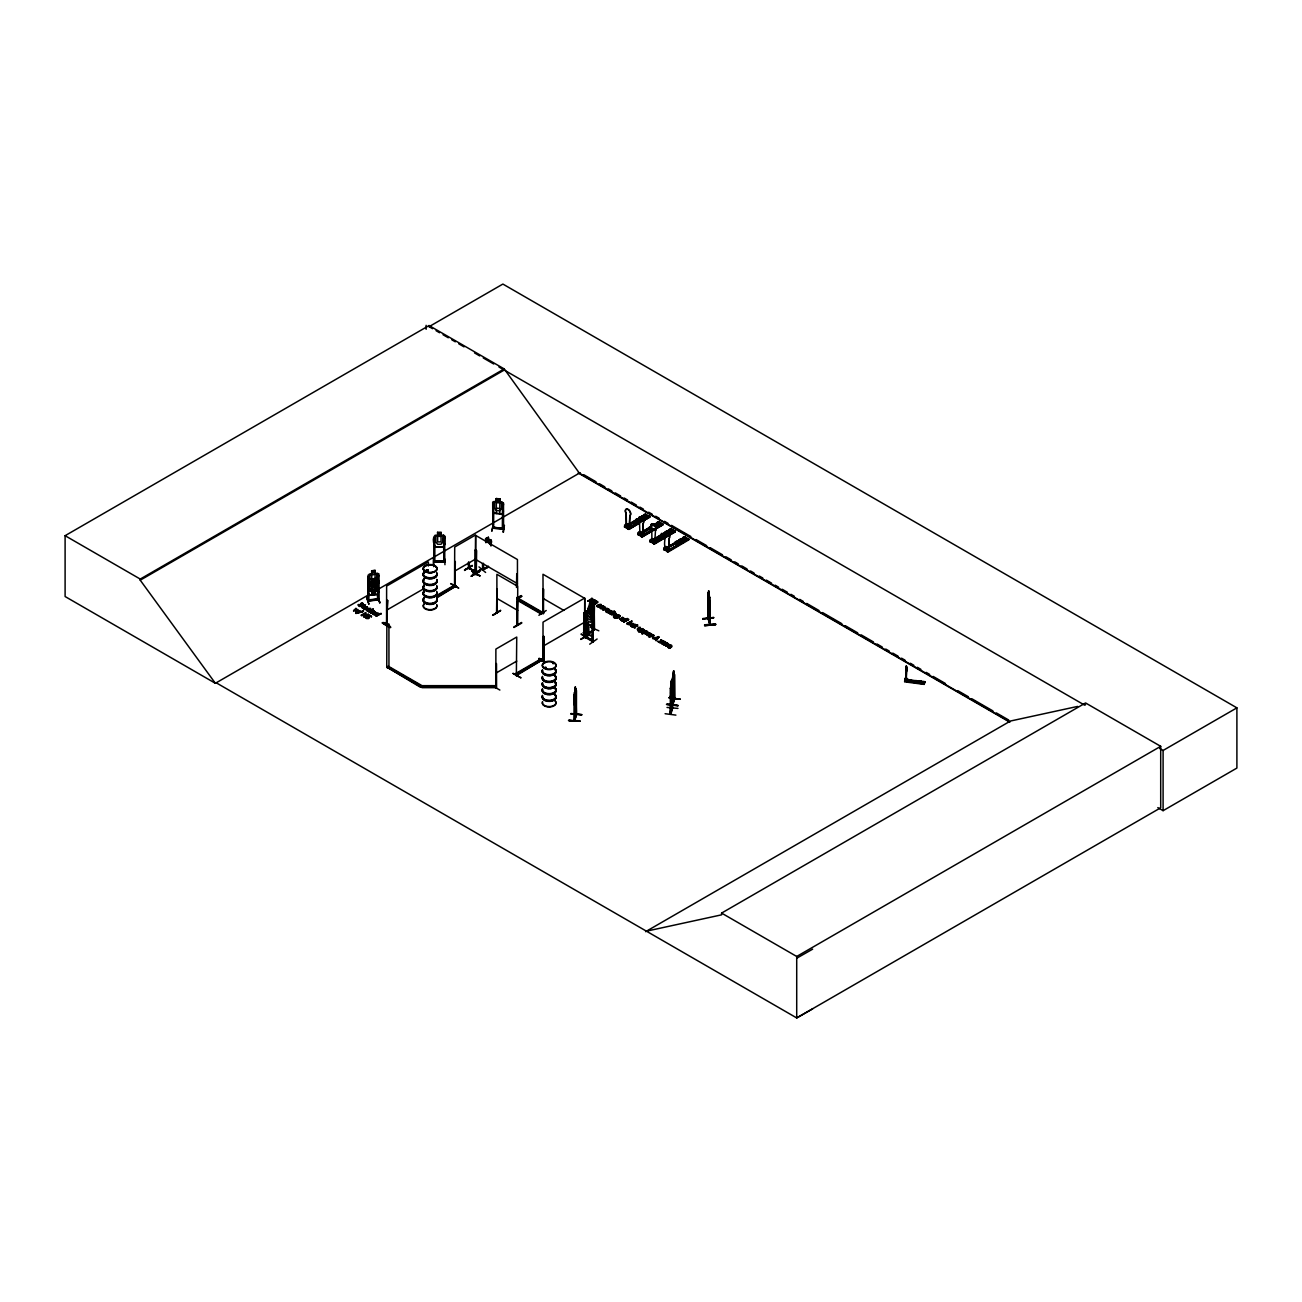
<?xml version="1.0" encoding="UTF-8"?>
<svg xmlns="http://www.w3.org/2000/svg" width="1302" height="1302" viewBox="0 0 1302 1302"><rect width="100%" height="100%" fill="white"/><g stroke="black" fill="none" stroke-linecap="round" stroke-linejoin="round"><path stroke-width="1.5" d="M483.335 568.437L482.782 569.902L488.543 567.102M906.908 669.374L906.094 680.62M905.541 678.847L907.478 678.586L907.478 679.628M671.181 683.713L671.376 682.215M673.248 674.387L673.704 670.904L672.32 679.026L672.076 708.679L673.069 675.933M905.248 678.977L905.395 678.147L905.134 680.539L905.216 678.13M906.046 672.988L906.436 666.087M906.046 670.986L906.322 666.657M629.257 526.936L629.794 515.641A3.694 2.148 59.5 0 0 629.794 511.377A3.694 2.148 59.5 0 0 626.067 509.277A3.694 2.148 59.5 0 0 626.067 513.525L626.295 525.471L630.689 527.619L630.38 525.878L628.248 528.384L624.911 526.496L626.734 523.811L624.602 525.064L624.895 527.18M629.419 526.838L629.956 515.543A3.694 2.148 59.5 0 0 629.956 511.279A3.694 2.148 59.5 0 0 626.229 509.18A3.694 2.148 59.5 0 0 626.229 513.444L626.457 525.65M642.504 534.585L643.221 523.192A3.694 2.148 59.5 0 0 643.221 518.945A3.694 2.148 59.5 0 0 639.494 516.829A3.694 2.148 59.5 0 0 639.494 521.093L639.868 533.104L642.504 534.585L643.221 523.192M654.792 541.681L655.492 530.288A3.694 2.148 59.5 0 0 655.492 526.024A3.694 2.148 59.5 0 0 651.765 523.925A3.694 2.148 59.5 0 0 651.765 528.173L651.911 540.297M665.989 548.37C668.382 545.571 662.392 552.357 665.452 536.082A3.694 2.148 59.5 0 1 665.452 531.818A3.694 2.148 59.5 0 1 669.179 533.934A3.694 2.148 59.5 0 1 669.179 538.182L668.642 549.493L666.364 547.996M674.338 680.816L672.548 689.23L674.192 680.848M574.735 692.713L574.589 720.755L575.045 688.498M576.526 714.554L574.687 720.624M672.743 707.279L670.367 714.261L670.27 688.335M674.762 697.953L674.599 699.369L674.729 674.664M568.844 720.511C602.924 722.594 545.636 719.371 579.829 720.803M665.094 713.708L675.901 715.123M667.177 703.991C700.818 708.272 643.53 701.68 677.968 705.847M708.076 618.678L709.883 624.846L709.671 597.162L709.802 624.814M708.239 619.15L708.63 617.75M710.062 623.219L710.257 624.797L710.241 600.645M904.939 678.635L904.971 680.523M709.069 594.038L708.711 591.808M709.557 609.157L708.125 600.694L708.19 604.291M626.88 525.585C629.826 523.55 624.049 525.178 630.38 527.131L630.38 525.878M641.154 532.062C639.363 537.921 642.065 531.9 639.315 532.909M639.917 532.664L643.937 535.268L643.627 533.527L641.512 536.033L638.159 534.145L640.291 531.639M640.421 532.567C639.266 533.739 641.74 532.062 640.682 531.965M652.074 539.565L652.107 540.428L653.571 539.646M652.627 540.053L651.797 539.972L652.644 539.467M652.904 539.777L652.904 542.413L651.7 541.73L651.7 539.093L653.262 539.012L652.627 540.005M665.257 547.67L666.119 548.223L666.949 546.905M665.371 547.768L665.696 547.751M574.231 702.689C574.752 709.167 572.734 693.282 575.321 690.792L574.735 698.246M670.367 688.367L672.141 682.183M672.467 679.009L674.322 672.971M916.364 681.988L917.275 681.906M450.655 583.703L458.727 588.097L450.817 583.556M499.87 690.044L491.993 685.617M924.111 684.38L924.339 683.583L924.127 684.38L904.63 681.841L904.744 680.246L924.778 682.671L924.973 681.695L923.004 681.434L922.19 683.517M924.973 681.695L924.16 683.989L904.744 681.076M924.745 682.704L924.973 681.906L905.427 679.318L904.678 681.451M369.052 612.038C368.173 611.191 371.412 610.231 371.103 613.209L371.461 610.833L374.032 611.322L371.461 610.833M492.774 615.26L500.586 610.687M651.081 528.189L651.537 528.449M676.926 542.397L678.993 543.064M370.419 612.819L370.842 610.492L374.032 610.817M425.689 571.35L426.454 570.195L427.382 571.236M426.454 570.243L425.591 570.536M433.582 566.549L434.315 565.979M544.545 667.91L546.27 667.421L544.594 667.535M552.618 663.402L553.757 663.564M553.236 662.897L553.09 663.548M492.807 502.328L492.823 528.254L492.693 502.279L496.42 501.595L494.597 502.523L494.597 508.057L496.404 510.563L499.756 510.823L501.547 508.594L501.547 503.06L499.756 501.937L499.887 498.812L496.274 498.601L496.29 501.498M496.274 498.601L499.756 498.975M499.87 498.878L499.756 513.785M499.887 501.775L503.483 503.093L503.581 529.051L492.921 527.033M503.467 503.174L502.165 502.051L493.881 501.482M493.767 503.955L492.726 504.102L493.767 503.955L493.588 528.319L493.881 527.18M491.879 531.232L493.409 524.397L491.863 530.728M502.523 504.655L503.516 504.737L502.523 504.655L502.36 528.335M502.377 528.124L503.63 528.84L492.84 528.221M503.451 532.144L504.395 525.292L502.93 532.03M592.15 636.385L583.019 632.788M592.166 635.994L585.086 632.935M652.741 539.5L652.269 540.216L656.224 542.348L656.224 540.786L653.783 541.86L653.783 543.129L650.447 541.241L650.447 539.988L652.562 538.719L652.904 542.413M626.034 525.032L627.076 525.536L627.727 524.267M639.184 532.843L640.665 532.127M382.316 622.909C385.913 620.191 399.063 634.66 382.316 622.909L390.209 627.369M382.707 622.584L390.567 627.076M539.142 658.226L545.44 661.823M574.849 688.921L575.354 686.675L575.451 689.816L575.891 688.367M575.028 690.19L575.224 687.684M575.956 688.742L574.426 693.055M576.477 690.451L576.444 715.042M570.862 713.887L581.864 714.652L570.96 713.512M604.047 606.895L601.622 608.799A1.725 0.993 0 0 1 600.531 608.62L599.701 607.383L602.029 606.227A1.741 1.009 0 0 1 603.152 606.407L603.737 606.748A1.741 1.009 0 0 0 603.591 606.162M574.296 705L575.891 700.134M574.426 719.143L574.198 720.722L574.084 694.812M574.231 720.657L576.444 714.163M574.817 720.152L576.298 714.538M670.302 714.212L671.637 680.23L670.904 694.161L670.579 692.827M671.002 682.46L671.376 681.223M673.557 674.029L674.127 672.467M670.595 686.593L671.49 684.347L670.904 691.801M672.06 681.792L671.604 683.371L671.506 680.214M672.971 682.476L673.557 675.022L672.939 704.919L672.646 703.422M667.031 707.442L677.951 708.402M670.27 696.228L670.579 698.572L672.255 690.141M672.434 703.926L674.159 698.718L674.208 672.857L674.631 699.255M672.467 704.87L674.534 698.767M670.579 712.682C671.783 715.01 668.544 711.315 672.271 708.044M672.076 708.679L672.646 707.198M672.841 704.919L674.745 698.686M588.618 633.211L587.641 634.432L594.184 629.371M594.591 629.484L593.891 629.159M906.29 666.071L907.038 668.935M478.973 566.891L485.613 572.457M591.743 617.132L592.817 608.376L591.743 608.246L591.726 605.088L591.808 610.768L589.773 612.347M591.808 613.144L592.898 604.405L591.808 604.258M627.694 525.015L625.985 524.462M640.503 532.225L640.291 532.957M652.514 540.184L653.23 539.028L652.318 540.297M592.931 623.788L592.019 626.36L585.998 622.877L585.314 619.41M904.744 680.246L906.729 681.337M907.478 678.586L905.427 678.488M907.413 679.579L906.664 681.711L906.664 680.653M917.943 680.995L915.957 680.523L915.16 682.606M917.943 680.783L917.129 682.85M921.67 681.272C919.098 686.512 923.964 679.709 919.7 681.011L918.886 683.094M368.108 582.319L369.296 579.162L377.661 578.218L378.784 581.099M368.222 582.319L369.41 579.325L377.596 578.397M378.768 582.01L377.547 585.103L369.182 586.046L368.075 583.231M378.817 591.368L377.596 594.461L369.198 595.307L368.206 592.443M433.908 544.269L435.031 547.279L443.559 547.182L444.666 544.138L444.796 536.196L443.51 535.171L435.063 535.252C432.052 537.938 433.533 543.797 435.112 547.182M443.559 547.182L444.796 544.22M503.483 511.068L502.23 513.981L493.783 513.33L492.693 510.221L493.897 513.167L502.165 513.802M472.284 565.784L464.521 569.967M479.331 571.806L471.194 576.216L480.666 570.618L480.226 569.885L472.561 574.931M708.321 592.345L709.671 597.244M366.692 597.764L368.824 604.03M366.692 597.423L368.905 604.144M906.355 665.859L906.973 668.577M469.127 568.714L468.606 567.216M475.458 571.48L476.483 571.676L469.208 568.128M437.163 595.909L454.544 585.867L454.707 547.019L475.555 534.976L475.458 574.426L475.214 549.818M476.467 572.587L468.606 568.095M476.255 574.149L476.451 550.486L475.458 550.241L476.174 550.648M476.532 574.621L475.507 574.101L475.735 535.447L517.447 559.534L517.447 585.77M543.65 612.445L542.641 612.233L543.504 612.721M517.008 600.092L541.339 614.137L542.869 613.258L542.983 588.911L543.439 613.616L543.797 612.526M585.119 636.027L583.638 635.913L584.386 636.369M583.768 636.906L584.712 637.085M585.168 637.378L592.947 641.723M586.177 636.629L585.428 636.255L585.933 637.785L586.226 619.524M367.799 600.027L369.003 599.88M367.799 600.906L378.41 599.636M377.759 600.027L378.41 598.757M364.576 615.879L368.368 614.284L364.235 617.164L363.616 616.318L366.188 613.03L361.272 614.967L361.793 615.765L365.357 613.698L365.406 612.575M363.616 616.806L365.357 613.698M592.003 603.607C601.182 592.898 585.054 610.02 591.873 598.936M590.132 602.549L591.938 598.318C594.314 600.271 588.341 604.405 592.719 598.757M544.008 659.756L542.95 660.895L543.032 622.128L584.744 598.041L584.777 637.036M362.135 605.43L360.068 606.26L357.936 604.828L361.11 606.13L360.312 604.177L362.493 603.477L363.632 605.105L361.37 604.047L362.102 605.642M369.312 617.49L367.245 618.32L365.113 616.888L366.513 618.548L368.58 618.596L368.547 615.602L371.461 616.79L369.849 615.146A1.855 1.074 0 0 0 368.808 615.049C366.383 615.374 369.654 619.833 365.895 616.806M595.828 603.217C592.475 605.414 594.575 603.298 594.998 601.329C601.329 603.265 593.289 600.613 595.811 603.444M650.414 634.741L648.461 634.041L649.779 633.374L651.195 634.334L650.219 635.506L648.07 634.269L650.495 634.839L651.195 633.83L649.975 633.049L645.336 634.188L643.79 632.837L646.183 633.667L648.087 632.577L647.468 631.503L646.41 631.324L648.201 632.674L646.834 634.595L649.421 635.897L646.98 635.327L649.584 633.488L650.219 635.506M588.699 607.643L589.708 602.81L591.971 601.182L589.806 602.859M495.834 687.814L495.883 649.08L516.748 637.036L516.357 675.884M516.666 676.112L516.617 675.266M369.98 584.419L371.754 581.848L375.09 581.473L376.864 583.638L376.913 589.188L375.122 591.759L371.802 592.117L370.012 589.952L370.012 584.419L371.802 583.231L371.802 580.269M672.516 708.63L672.45 679.042M679.188 543.162L679.172 542.202M603.737 606.26L603.152 605.902A1.741 1.009 0 0 0 602.029 605.739L599.701 606.878L600.531 608.115A1.725 0.993 0 0 0 601.622 608.294L603.982 607.123M665.647 642.732L663.288 643.888A1.725 0.993 0 0 1 662.181 643.709L661.367 642.488L663.694 641.333A1.741 1.009 0 0 1 664.817 641.512L665.403 641.853A1.725 0.993 0 0 1 665.713 642.488L663.288 644.392A1.725 0.993 0 0 1 662.181 644.213L661.367 642.993L663.694 641.837A1.741 1.009 0 0 1 664.817 642.016L665.403 642.358A1.725 0.993 0 0 1 665.713 642.993M666.705 547.361L666.591 550.307M425.412 570.764L426.828 570.992M433.631 566.451L434.087 566.321M546.27 668.284L544.936 667.373M488.299 566.94L482.375 569.723L483.254 568.486M606.309 609.499L603.005 609.971L605.511 607.334M603.005 609.971L604.942 607.009M594.021 629.94L594.151 603.526L593.37 602.956L587.625 608.539M594.477 629.582L594.184 605.284L593.517 629.891M656.127 640.649L658.877 636.955L652.66 638.143L656.322 639.428L656.127 640.649L658.877 636.955M652.66 638.143L656.647 639.07L657.949 637.085L655.378 638.338M656.647 639.07L658.194 636.564M655.557 640.307L656.322 639.428M359.922 611.11C359.629 609.548 353.412 614.365 357.187 610.345M356.488 611.387C358.603 606.634 354.6 610.524 353.574 610.508M356.488 611.891L358.131 609.564M433.712 561.113L444.552 560.967L444.779 562.09L444.666 536.245L443.51 535.236M433.712 561.992L444.666 561.813M368.954 600.141L368.873 601.036M377.564 575.712L378.622 575.809L377.564 575.712L377.531 600.027L378.622 599.018M378.736 599.88L367.88 601.117L367.913 576.802L368.971 576.9L367.913 576.802M375.171 573.352L376.864 574.312L376.864 579.846L375.09 582.417L371.754 582.791L369.98 580.627L369.98 575.093L371.754 573.905L371.623 570.781L375.171 570.374L375.09 573.531L378.736 573.987L377.434 573.189L368.059 575.207L368.027 601.117M378.784 589.057L377.645 590.245C376.603 592.117 365.325 589.871 369.41 591.075M376.913 583.654L375.122 582.873L375.09 574.507L371.754 574.898L371.77 583.166L368.092 584.533M455.358 584.793L455.391 585.737M496.567 687.782L496.501 663.662M517.04 625.041L517.382 600.792L517.073 625.106M353.574 611.012L355.869 608.262M627.613 524.348L626.653 524.755M354.567 610.28L356.423 608.571M386.824 625.009L387.605 600.45L386.548 624.846L386.629 586.079L428.358 561.992L428.358 565.996M542.934 659.968L543.813 659.512M542.934 660.846L543.666 660.407M543.959 660.667L544.008 636.515L543.032 636.759L544.008 636.515M584.093 637.101L583.996 612.591L584.712 612.998M584.989 636.987L583.963 636.352L584.679 635.848M589.676 609.775L589.578 606.765L591.824 605.121M591.824 608.083L593.956 607.448L593.142 607.009M589.741 609.824L593.273 606.927M588.423 606.976L589.871 605.853L589.871 602.891M591.889 604.095L593.435 603.119M589.578 606.765L591.808 605.235M593.826 630.022L594.493 605.43M598.839 630.803L590.359 627.19M588.13 633.602L593.826 629.403L588.683 633.374M587.707 622.34L587.934 634.579L594.493 629.517M639.966 520.263L637.834 520.54M663.353 534.569L664.72 534.227M665.501 535.008L663.564 535.171M677.04 542.462L678.716 542.202M375.22 613.405C374.992 607.22 368.385 617.343 376.148 612.835C367.88 606.586 375.773 620.029 373.169 612.184M607.529 609.71C615.179 611.143 600.629 612.249 607.139 609.303C611.159 607.513 609.255 614.056 609.32 610.101C605.625 609.141 609.548 609.792 608.88 611.191M671.327 646.524C673.232 645.727 665.029 644.636 670.205 647.891C667.373 649.275 666.575 644.49 669.96 644.962C673.476 644.132 670.872 649.438 671.197 646.248M670.888 646.98C672.174 642.96 664.28 648.25 670.205 647.403M426.617 571.301L427.528 570.927M427.316 571.106L425.754 571.22M589.139 611.045L590.636 612.656L592.41 608.539L591.059 612.982L591.824 615.944M483.433 569.592L483.498 563.506M433.826 561.992L444.779 562.09M434.835 562.204L434.835 537.889L433.826 537.905L433.729 562.22L433.94 561.048L444.666 561.211M592.491 641.105L592.931 615.879L586.046 610.915L585.249 637.427L586.03 637.785L586.226 613.486M586.128 610.866L585.282 637.41M366.79 608.262C363.356 605.511 369.849 607.334 366.48 609.401A1.693 0.976 0 0 0 366.578 610.068C370.761 613.112 364.706 607.416 370.094 609.043C371.395 609.71 364.397 609.613 368.791 610.996M623.332 619.247L622.535 617.246L624.325 618.548L621.184 620.484L619.964 618.955L622.812 619.036L620.517 619.28L621.184 620.484M369.98 589.952L371.754 590.75L371.672 593.891L375.22 593.484L375.09 590.359L376.864 589.171M710.241 624.732L708.288 618.613M606.846 609.971C608.425 614.479 603.949 611.745 606.732 609.954M648.07 633.765L647.615 634.709L649.421 635.897M648.07 634.269L647.778 635.36L649.421 635.392M668.854 645.759L668.398 647.208L670.205 647.891M375.611 613.763C378.101 611.387 370.5 611.859 375.481 612.575M362.005 606.862C359.938 608.897 370.403 606.878 365.455 607.074M615.049 614.902L615.634 614.235L614.202 613.779C608.197 616.92 615.276 610.654 616.432 613.893C610.231 618.515 617.88 612.477 614.202 613.779M667.552 645.206L668.138 644.539L666.705 644.083C660.212 647.533 667.91 640.568 668.87 644.864C662.425 648.168 670.253 644.457 666.966 642.83M631.795 624.553L631.193 625.22L632.642 625.676L634.953 624.342L636.352 626.148C638.078 627.336 637.866 624.032 636.255 625.09M624.635 526.838L645.548 514.436M645.255 514.502L649.828 517.024L642.814 521.158M646.622 515.25L624.797 527.147L639.51 520.54M646.345 514.925L645.548 514.29L624.276 526.838L628.85 529.409L639.347 523.209M627.824 528.628L630.689 526.041M645.548 514.29L649.503 516.52L627.499 528.645M640.454 532.42L637.882 534.504M656.289 524.934L659.886 522.899L659.024 522.428M662.474 524.38L640.747 536.31L662.799 524.348L658.796 521.614C653.278 522.818 661.302 527.343 662.751 523.86M662.002 523.73L662.799 524.348L658.796 521.939L642.781 531.395M641.495 536.701L641.821 534.959L643.937 533.706M663.027 524.69L642.032 537.01L663.076 524.69L662.246 524.25M652.562 538.719L650.137 539.809L650.137 541.372L654.401 544.138L675.364 531.769L671.083 528.71L649.812 541.567L650.935 542.023M665.859 536.489L653.539 543.666L675.038 531.249L671.083 529.019L649.91 541.648M650.854 541.974L664.899 533.771M671.083 529.019L671.881 529.654L668.138 531.786M665.582 536.164L653.278 543.325M675.038 531.249L674.322 531.004M666.868 547.686L663.597 549.558M684.461 537.108L689.051 539.679L668.072 552.048L663.825 549.281L663.825 547.719L665.957 546.449L666.087 548.158M664.264 549.916L685.845 537.889L663.808 549.298M664.02 549.786L683.827 538.589M688.253 539.256L666.705 551.267L667.535 551.771L688.725 539.142L684.771 536.929L668.74 546.384M688.774 539.353L688.009 538.914M634.871 626.49C635.441 629.354 631.437 626.799 635.832 625.351M455.049 561.439L454.935 585.916L455.326 561.601M472.008 571.318L479.852 575.826M513.183 673.378L521.044 677.886L513.021 673.46M626.734 523.811L626.653 525.715M635.848 519.677C647.452 525.145 630.119 519.644 637.98 518.749M642 516.064L645.955 518.603L642 516.064L639.868 517.626M643.416 515.218C655.069 520.344 637.768 515.852 645.548 513.965M625.041 527.261L646.313 514.713M627.157 524.918L627.19 527.782L626.376 524.918M627.483 528.612L648.738 516.064M628.589 529.068L640.226 521.711M643.725 519.661L649.503 516.21M628.085 528.97L649.503 516.503M628.345 529.133L649.812 517.04M628.817 529.409L639.249 523.176M642.749 521.125L649.731 516.992M638.061 534.797L637.866 532.713L639.982 531.46M653.051 529.881L649.112 527.652L651.228 526.399M653.132 525.276L655.248 523.713L659.203 526.268L655.248 523.713M643.123 531.411L650.105 527.294M653.604 525.227L658.796 521.614M643.302 531.704L650.382 527.619M653.783 525.52L659.089 522.476M650.837 527.522L638.647 534.927M654.027 525.65L659.561 522.362M638.875 535.268L651.537 528.189M651.765 528.173L651.602 528.27A3.694 2.148 59.5 0 1 651.602 524.022A3.694 2.148 59.5 0 1 655.329 526.122A3.694 2.148 59.5 0 1 655.329 530.386L655.492 530.288M654.45 526.024L657.087 527.522L659.203 525.943M641.3 536.619L662.767 524.153M661.383 534.422C674.957 543.292 651.895 528.921 666.152 534.976M665.403 532.062C677.056 537.173 659.756 532.681 667.535 530.809L671.49 533.348L667.535 530.809M668.951 529.963C680.604 535.089 663.304 530.598 671.083 528.71M650.121 541.388L651.195 542.348L664.72 533.966M668.577 532.013L671.848 529.458L650.333 541.876L671.555 529.67M651.179 542.364L665.599 534.471M668.642 532.062L672.109 529.995M675.331 531.786L653.832 543.862L654.092 542.039L656.224 540.786M653.018 543.357L665.55 535.968M669.033 533.901L674.273 530.809M669.082 534.097L672.564 532.046M669.244 534.39L675.022 530.939M669.179 538.182L668.479 549.59L666.315 547.963M669.912 550.258L669.602 548.516L667.47 551.023L664.134 549.135L666.266 546.628M675.071 542.332C686.724 547.442 669.423 542.95 677.203 541.079L681.158 543.618L677.203 541.079M679.091 539.956C690.744 545.082 673.443 540.59 681.223 538.702L685.178 541.258L681.223 538.702M682.639 537.872C694.292 542.983 676.991 538.491 684.771 536.619M668.837 546.466L684.803 537.124M669.261 546.694L685.064 537.466M667.812 551.706L667.78 549.949L669.912 548.695M666.705 551.267L687.961 538.719M667.308 551.609L688.725 538.849M387.329 600.303L387.605 600.45M464.586 570.455L472.349 565.41L464.586 569.95M475.604 571.464L468.85 568.144M386.629 623.821L387.068 624.081M476.353 572.473L475.409 572.392M472.447 574.931L480.34 570.39M471.194 576.216L478.957 571.676M516.471 587.462L516.748 573.759L517.187 585.933M517.529 598.302L521.353 596.072M517.024 599.001L521.711 596.3L517.057 599.083M542.641 612.233L543.357 613.6L543.699 589.318M538.882 615.293L546.222 610.508M592.28 641.398L592.508 617.083L593.305 641.626L581.034 634.058L593.321 640.698L586.03 637.166M593.224 617.49L592.231 617.229M539.044 658.731L545.392 662.23M580.806 639.022L588.96 635.132M544.008 660.602L543.227 661.058L543.308 636.922M580.838 639.445L589.188 634.937M597.113 638.989L589.708 644.164M496.567 613.275L496.892 588.96L497.283 613.258M492.807 615.358L500.603 610.329L492.595 615.244M513.948 627.499L521.777 623.04M513.785 627.011L521.581 622.47M216.327 682.85L215.481 683.355L65.1 596.528L65.1 535.692L429.074 325.549L504.216 368.922L579.357 473.147L1009.571 721.536M429.074 325.549L429.074 326.672L502.881 284.064L1236.9 707.849L1236.9 768.066L1163.093 810.674L1157.82 807.614M65.1 535.692L140.242 579.064L504.216 368.922M812.643 1008.855L796.71 1017.936L216.23 682.801L215.367 683.29L140.242 580.187L504.216 370.045M215.367 683.29L368.84 594.688M377.613 589.611L580.204 472.659M363.372 605.17C367.197 605.886 364.088 606 362.688 603.591A1.855 1.074 0 0 0 361.63 603.493C363.779 606.309 357.659 608.246 358.62 604.437M363.632 604.6L362.688 603.086A1.855 1.074 0 0 0 361.63 602.989C359.092 603.298 362.428 607.741 358.734 604.746M363.811 605.414C357.074 607.334 368.726 610.15 365.227 608.099M365.569 604.909L362.249 606.911L363.03 607.481M363.942 607.692C361.647 611.696 371.965 606.439 365.211 606.732L362.249 607.416L363.03 607.985M364.658 609.499C368.791 607.627 375.301 608.229 366.48 609.906A1.693 0.976 0 0 0 366.578 610.573C369.036 613.275 377.092 605.804 370.842 610.996L374.032 611.322M361.272 615.455L365.406 613.079M368.531 611.728L373.365 609.043M363.616 616.318L368.368 614.284M365.113 617.392C367.717 618.141 367.343 618.141 368.808 615.553A1.855 1.074 0 0 1 369.849 615.651L371.461 616.79M371.461 616.285L368.547 616.106L369.28 617.718M376.213 615.667L381.063 613.47L376.213 616.172M381.063 613.974L379.191 614.446A1.986 1.156 0 0 0 378.345 613.747A1.709 0.993 0 0 0 377.287 613.6L375.562 614.723L378.752 614.202L377.043 613.551L374.781 614.967L376.538 615.992M379.191 614.446L381.063 613.47M379.191 613.942A1.986 1.156 0 0 0 378.345 613.242A1.709 0.993 0 0 0 377.287 613.112C372.177 613.209 377.222 618.271 378.752 614.202M386.629 610.166L423.134 589.09M454.707 571.106L475.555 559.063M437.163 595.16L454.544 585.119L456.074 585.998L436.951 597.797M436.951 597.048L456.074 585.998M495.753 686.414L422.011 686.414L420.481 687.293L387.426 667.454L388.956 666.575L422.011 685.666L495.753 685.666M387.426 668.219L388.956 667.34L388.924 623.983L386.824 624.13M517.008 599.343L541.339 613.388L542.869 612.51L516.796 597.455M387.426 667.454L420.481 686.545L422.011 685.666L422.011 687.668L495.753 687.668M591.873 599.441L587.804 601.198L591.938 598.318M587.804 601.198L592.719 599.262M591.108 601.605L594.884 600.01M591.629 603.135L592.817 603.591M597.325 602.907L597.976 602.029L596.381 600.889A1.855 1.074 0 0 0 595.323 600.792C593.745 602.208 594.786 604.519 592.361 602.761M587.886 609.124L590.441 610.394L591.564 615.195L591.564 620.728L590.278 622.356L587.886 620.973L586.6 617.864L586.6 612.331L587.886 612.086L587.886 608.913L590.441 610.394M600.954 606.081C596.056 603.233 600.645 609.303 597.162 606.569A1.693 0.976 0 0 1 597.065 605.902C603.868 605.039 601.394 603.152 597.065 605.414A1.693 0.976 0 0 0 597.162 606.081L599.408 607.025M590.359 613.421L590.359 610.443M495.883 673.167L516.748 661.123M543.032 646.215L584.744 622.128M586.014 622.861L592.068 626.164L592.849 615.927M608.018 612.379C620.257 609.369 601.296 616.285 611.126 610.589M608.018 612.868L611.647 610.882M612.2 611.859L611.191 611.647M613.665 611.956C616.22 612.835 613.161 609.596 613.698 612.575L610.085 614.072L613.698 612.07M610.085 614.072L614.804 611.484M611.37 614.804L615 612.819M613.291 615.911L616.383 614.56L614.642 613.519M613.584 616.79C614.739 617.002 618.743 617.571 615.097 617.766C610.003 616.692 621.786 620.338 619.54 615.439A1.953 1.139 0 0 0 618.548 614.804L615.325 615.52L616.822 616.969M515.25 673.769L541.339 658.714L542.853 659.593L516.78 675.396L515.25 673.769L516.78 674.648L542.853 659.593M613.584 617.294L614.121 616.464M515.25 674.517L541.339 659.463L542.853 660.342M620.029 616.22L619.54 615.944A1.953 1.139 0 0 0 618.548 615.293C612.314 615.423 620.159 617.962 617.766 615.049C612.493 615.39 617.376 620.159 620.029 615.732M616.822 617.473L614.251 617.115M621.998 618.059L624.325 619.052L621.705 620.777M621.998 617.555C627.076 619.296 616.416 618.857 622.812 619.036M622.454 620.696C636.824 613.844 612.803 626.457 627.287 618.515M622.454 621.2L625.334 619.54M623.756 621.461C638.126 614.593 614.105 627.206 628.589 619.264M623.756 621.949L628.589 619.768M632.642 625.676C628.98 626.815 636.938 621.103 629.842 624.748C621.803 624.146 634.546 620.419 631.649 621.038M626.815 623.723L631.649 621.526M627.906 623.707C636.125 621.705 623.17 626.522 630.607 622.34C633.358 623.625 628.459 625.774 632.365 626.929L635.913 624.895M633.553 623.528L630.445 625.416L632.365 626.929M631.844 626.636L635.474 624.635M637.671 624.879L633.716 627.141L635.132 627.955M636.352 626.148L635.132 627.45M639.884 627.19C634.123 629.354 639.494 632.121 639.884 627.694M640.405 627.483L638.045 629.159L642.325 629.094L638.696 630.591M640.405 627.987L638.045 629.468L639.217 630.884M642.325 628.589L639.038 629.875M638.826 630.054L642.325 629.094M643.269 629.517C650.398 632.739 628.899 632.56 643.074 629.029M638.826 631.975L643.595 629.338M641.072 631.291L642.83 630.266L644.034 631.307L641.072 631.291L644.034 630.803L643.074 629.533M643.79 633.342C638.354 635.848 647.81 628.589 646.41 631.828M641.967 633.797L646.736 631.144M644.213 633.097L645.971 632.088L647.403 632.837L644.213 633.097L647.436 632.219L645.971 632.088M652.872 635.181C657.331 634.758 642.667 640.389 652.351 634.383M649.242 636.678L652.872 634.692M653.978 635.343L653.425 636.157M658.015 641.235C661.676 644.718 660.13 637.296 662.311 641.137M659.072 641.333L663.369 640.747M663.874 645.108L667.487 643.123M665.778 646.215L668.87 644.376L667.145 643.318M645.597 931.679L1010.433 721.031L1077.649 706.416M646.443 931.174L721.585 914.834L721.585 913.093L1085.559 702.95L1160.7 746.323L1160.7 807.793L796.71 1017.936L796.71 956.465L1160.7 746.323M1085.559 704.691L1084.712 705.196L498.975 367.018M1159.61 748.438L1163.093 750.457L1236.9 707.849M796.71 958.223L812.643 949.142M503.418 529.068L492.612 528.173M488.429 540.297L488.364 537.287L485.565 538.621L485.646 541.648M488.348 537.482L485.744 538.735L485.744 541.697C489.113 538.54 492.921 538.605 491.131 544.041M485.744 542.69L488.348 541.437M490.805 541.648L490.805 545.652M488.299 566.305L483.579 568.86M482.472 563.701L482.635 569.934L488.543 566.484M651.521 526.968L650.967 528.01M708.093 618.531L708.125 592.752L708.288 619.231M708.679 619.199L708.662 595.047M387.329 623.512L386.987 624.993M627.108 525.145L626.229 525.259L627.32 525.243M626.815 623.219C628.036 625.871 634.66 622.698 630.119 621.917M483.254 563.343L483.335 569.316M355.56 611.663L359.922 610.605M355.951 612.917C378.768 607.041 340.717 617.815 363.242 611.11M355.951 613.421L363.242 611.615M354.046 610.784L357.187 609.841M652.66 638.647L658.877 637.459M603.965 609.206C605.56 607.269 608.864 609.775 607.188 608.311M916.299 681.076L916.169 682.102M916.103 681.288L917.243 681.434M603.005 609.466L607.741 608.636M638.257 519.563L639.949 519.807M678.44 543.504L678.977 542.055M496.192 687.961L496.225 663.499M517.431 625.253L517.48 601.15M583.719 636.841L584.517 637.28L584.712 598.35L542.983 574.263L543.146 612.998M475.507 574.394L476.255 574.784L476.451 550.486M592.426 640.242L593.028 641.772M575.321 689.8L574.735 700.622L574.426 699.288M434.722 561.39L434.835 561.927M371.64 570.846L375.204 570.455M369.215 574.084L371.623 573.743M371.754 580.415L375.22 579.732M375.09 583.849L371.754 584.224C374.162 589.546 367.62 592.833 372.73 586.339L370.37 583.101L373.446 585.623L376.522 582.401L374.195 586.193L376.245 589.399L373.495 586.942L371.688 589.757L375.09 589.367L375.09 583.849L371.802 584.224L371.802 589.757L375.122 589.383M371.754 593.712L375.22 593.484M377.45 599.18L367.88 600.238M379.761 602.907L377.629 596.642L379.826 602.419M375.106 582.808L378.784 583.345M377.482 594.298L369.215 595.372L368.108 592.54M708.321 593.891L708.711 590.799L708.858 594.249M708.597 590.815L709.167 604.763L708.321 599.425M709.297 595.828L709.183 592.882M702.803 618.889L713.74 617.832M702.836 619.036L713.74 617.506L702.82 618.531M709.688 623.512L708.679 618.58M704.707 625.66L715.628 624.602L704.707 625.692L704.61 624.83L715.53 623.821L715.628 624.651M704.61 625.334L715.563 624.325M469.062 567.835L468.85 567.265M476.207 572.75L468.46 567.493M368.759 600.727L368.759 599.848L377.45 598.92M437.537 532.274L441.166 532.225L441.053 535.366L442.859 536.326L442.859 541.86L441.053 544.252L437.651 544.285L435.844 541.941L435.844 536.408L437.651 535.399L437.537 532.339M443.673 537.791L444.666 538.003L443.673 537.791L443.787 562.171L443.673 538.019M435.112 547.117L443.461 547.019M444.682 558.786L444.958 564.71M475.507 573.222L476.451 573.661M386.759 666.559L388.924 666.559M388.924 667.308L386.759 667.308L386.906 600.873M422.011 686.903L495.753 686.903M584.321 637.329L583.719 612.754M652.416 635.457L653.978 635.848M376.538 615.488C373.918 615.26 378.101 612.851 378.752 614.707M599.376 606.504C595.437 606.097 600.58 603.217 601.573 605.772M630.119 622.421C632.853 622.551 628.492 625.139 627.906 623.202M643.269 630.022C647.615 630.282 641.935 634.188 640.649 631.535M621.526 619.785L619.817 618.596L623.235 618.792M364.983 608.799L363.958 608.652M496.404 502.653L499.756 502.914M496.404 508.187L499.756 508.447M658.552 522.2L659.609 522.574M493.881 527.424L502.572 528.14M492.612 527.294L493.604 527.408M365.423 608.555L363.974 607.79L366.285 608.05M670.872 682.281L671.018 685.291M670.253 696.326L670.465 698.556M669.114 697.953L680.035 699.076M672.467 703.991L672.45 704.935M570.878 713.724L581.782 714.847M568.844 720.445L579.846 721.292M906.745 671.214L906.892 668.903M924.925 682.264L905.329 679.774L924.859 682.46M496.892 613.405L496.892 574.312L517.74 586.356L517.512 624.862M377.694 596.153L379.858 602.826M621.021 619.898L621.949 619.54M365.081 607.643L366.692 607.806M643.758 629.924L642.83 630.266M593.045 604.291L595.681 603.982L595.323 601.28A1.855 1.074 0 0 1 596.381 601.394L597.325 602.403M468.736 568.144L468.687 562.122M678.977 542.316L677.235 542.071L677.252 543.325M589.855 611.728L588.602 609.971M672.662 708.011L670.807 714.293L670.904 686.268M656.68 522.883L660.619 525.113M641.186 518.066L643.823 519.856L641.186 518.375M653.132 524.966L657.087 527.196M649.112 527.343L651.749 528.824M666.412 547.784L665.208 547.1L665.208 549.737M627.369 527.668L625.985 527.098L626.164 524.348M637.866 534.292L642.13 537.042M521.728 596.349L521.288 595.6L518.18 597.423L521.337 595.681M479.885 575.875L471.812 570.992L479.706 575.907M429.074 326.672L432.573 328.69M436.072 330.708L439.571 332.726M443.054 334.744L448.295 337.771M451.794 339.789L455.293 341.808M458.792 343.826L464.033 346.853M474.514 352.907L479.754 355.934M483.254 357.952L493.735 363.99M583.719 474.677L596.007 481.773M599.522 483.807L604.795 486.85M608.294 488.868L611.81 490.903M615.325 492.921L620.598 495.964M624.114 497.999L627.613 500.033M631.128 502.051L636.401 505.095M639.917 507.129L643.416 509.147M648.689 512.191L652.204 514.225M655.72 516.243L659.219 518.277M664.492 521.321L668.007 523.339M671.523 525.373L690.841 536.522M696.098 539.565L706.644 545.652M710.143 547.67L722.447 554.766M725.946 556.8L731.219 559.844M734.735 561.862L738.25 563.896M741.766 565.931L747.022 568.958M750.538 570.992L754.053 573.026M759.31 576.054L762.826 578.088M766.341 580.122L771.614 583.166M775.129 585.184L778.629 587.218M782.144 589.236L787.417 592.28M790.932 594.314L794.432 596.332M799.705 599.376L803.22 601.41M806.735 603.428L819.023 610.524M822.538 612.558L841.857 623.707M845.356 625.741L857.66 632.837M861.159 634.855L873.463 641.967M876.962 643.985L882.235 647.029M885.751 649.063L889.266 651.081M892.781 653.116L898.038 656.159M901.554 658.177L905.069 660.212M910.326 663.255L913.841 665.273M917.357 667.308L920.872 669.326M926.145 672.369L929.644 674.403M933.16 676.422L945.447 683.534M957.751 690.63L968.281 696.7M971.797 698.735L992.873 710.892M996.372 712.926L1008.676 720.022M578.202 472.984L1009.831 722.187M614.804 611.989L613.665 611.452M611.647 611.387L612.672 611.484M637.736 626.457L634.953 624.342M660.749 639.738L663.369 641.251M607.253 609.743L608.88 610.687M648.461 633.537L650.105 634.481M669.244 645.532L670.888 646.476M655.378 637.834L656.647 638.566M606.846 610.475L608.994 611.712M668.854 646.264L671.002 647.501M658.015 641.74L660.293 643.058M588.309 609.857L589.855 610.752L591.743 609.222L591.743 614.756M585.2 614.316L592.931 618.743M475.735 559.534L517.447 583.621M542.983 598.35L563.847 610.41M516.796 598.204L542.869 613.258M496.892 598.399L517.74 610.443M454.544 585.867L456.074 586.746M373.576 611.956L375.22 612.9M370.419 612.314L371.103 613.209M390.698 668.333L404.613 676.373M408.096 678.391L420.269 685.422M721.585 913.093L796.71 956.465M592.67 603.591L591.629 602.631M378.687 583.459L377.499 582.612L369.231 583.345M653.409 635.636L651.976 635.702M468.46 568.372L468.411 562.285M480.243 569.902L472.463 574.442M666.559 547.458L665.387 547.003L665.387 549.639M652.09 540.07L652.269 538.556M588.862 611.647L590.18 613.714M905.899 672.971L906.241 680.637M708.5 594.477L709.167 602.387L708.613 600.466M672.662 683.501L672.971 684.836L673.704 670.904M585.395 619.443L586.177 622.747M640.6 532.795L639.412 532.013L639.233 534.748L639.233 532.111L643.627 534.78L643.627 533.527M672.467 686.919L672.662 689.246M434.835 537.889L433.826 537.905M433.826 565.296L433.599 558.412L433.208 565.312M1163.093 750.457L1163.093 810.674M673.59 670.888L673.687 674.045M669.602 548.516L669.602 549.769M655.915 540.607L655.915 541.86M618.955 615.748L615.846 616.464L617.246 616.725M614.202 611.143L614.267 612.298M592.508 625.106L592.508 641.17M591.889 601.133L591.905 604.291M589.773 606.813L589.741 614.495M588.602 624.016L588.634 634.155L588.309 623.886M588.016 622.47L588.016 634.513M583.719 622.421L583.719 636.922M543.731 636.352L543.601 660.472M516.748 573.759L516.748 587.3M496.29 498.536L496.404 513.525M491.066 540.037L491.066 545.831M489.731 544.448L488.364 537.287M469.387 562.529L469.208 568.762L469.127 562.692M426.128 325.321L426.128 329.308M378.736 573.987L378.687 599.945L378.54 575.598M368.905 576.688L368.873 601.068M364.251 606.179L364.153 605.121M140.242 579.064L140.242 580.187M603.591 606.667A1.741 1.009 0 0 1 603.9 607.318M436.87 580.139A6.998 4.036 0 0 1 429.188 585.2A6.998 4.036 0 0 1 424.045 579.178M436.772 580.546A6.901 3.987 0 0 1 429.204 585.526A6.901 3.987 0 0 1 424.127 579.585M436.723 585.737A6.852 3.955 0 0 1 429.204 590.685A6.852 3.955 0 0 1 424.175 584.793M425.249 571.627A6.868 3.971 0 0 0 436.74 569.853A6.868 3.971 0 0 0 428.325 564.987A6.868 3.971 0 0 0 425.249 571.627A6.998 4.036 0 0 1 428.293 570.634M436.756 586.128A6.884 3.971 0 0 1 429.204 591.092A6.884 3.971 0 0 1 424.143 585.168M436.87 573.498A6.998 4.036 0 0 1 429.188 578.544A6.998 4.036 0 0 1 424.045 572.522M436.772 579.423A6.901 3.987 0 0 1 429.204 584.419A6.901 3.987 0 0 1 424.127 578.462M436.756 573.905A6.884 3.971 0 0 1 429.204 578.869A6.884 3.971 0 0 1 424.143 572.945M425.233 572.115A6.884 3.971 0 0 1 428.325 571.09M436.87 579.797A6.998 4.036 0 0 1 429.188 584.858A6.998 4.036 0 0 1 424.045 578.82M436.87 573.157A6.998 4.036 0 0 1 429.188 578.202A6.998 4.036 0 0 1 424.045 572.18M425.152 571.35A6.998 4.036 0 0 1 428.293 570.292M436.772 572.782A6.901 3.987 0 0 1 429.204 577.762A6.901 3.987 0 0 1 424.127 571.822M425.233 570.992A6.901 3.987 0 0 1 428.325 569.967M436.87 599.083A6.998 4.036 0 0 1 429.188 604.144A6.998 4.036 0 0 1 424.045 598.106M436.756 599.49A6.884 3.971 0 0 1 429.204 604.47A6.884 3.971 0 0 1 424.143 598.529M436.723 604.681A6.852 3.955 0 0 1 429.204 609.629A6.852 3.955 0 0 1 424.175 603.737M436.74 586.714A6.868 3.971 0 0 1 429.204 591.678A6.868 3.971 0 0 1 424.159 585.754M436.788 605.056A6.917 3.987 0 0 1 429.204 610.052A6.917 3.987 0 0 1 424.127 604.095M436.788 586.372A6.917 3.987 0 0 1 429.204 591.368A6.917 3.987 0 0 1 424.127 585.412M436.87 592.443A6.998 4.036 0 0 1 429.188 597.488A6.998 4.036 0 0 1 424.045 591.466M436.756 598.383A6.884 3.971 0 0 1 429.204 603.347A6.884 3.971 0 0 1 424.143 597.423M436.756 592.849A6.884 3.971 0 0 1 429.204 597.813A6.884 3.971 0 0 1 424.143 591.889M436.87 598.741A6.998 4.036 0 0 1 429.188 603.803A6.998 4.036 0 0 1 424.045 597.764M436.87 592.101A6.998 4.036 0 0 1 429.188 597.146A6.998 4.036 0 0 1 424.045 591.124M436.772 591.726A6.901 3.987 0 0 1 429.204 596.707A6.901 3.987 0 0 1 424.127 590.766M555.124 681.711A6.868 3.971 0 0 1 550.062 687.619A6.868 3.971 0 0 1 542.527 682.655A6.917 3.987 0 0 0 550.079 687.814A6.917 3.987 0 0 0 555.157 681.857M555.14 669.879A6.884 3.971 0 0 1 550.062 675.803A6.884 3.971 0 0 1 542.511 670.839M555.14 668.756A6.901 3.987 0 0 1 550.079 674.696A6.901 3.987 0 0 1 542.511 669.716M555.14 676.519A6.901 3.987 0 0 1 550.079 682.46A6.901 3.987 0 0 1 542.511 677.479M555.222 676.096A6.998 4.036 0 0 1 550.079 682.134A6.998 4.036 0 0 1 542.413 677.073M555.222 675.754A6.998 4.036 0 0 1 550.079 681.792A6.998 4.036 0 0 1 542.413 676.731M555.14 675.413A6.884 3.971 0 0 1 550.062 681.337A6.884 3.971 0 0 1 542.511 676.373M555.222 669.456A6.998 4.036 0 0 1 550.079 675.478A6.998 4.036 0 0 1 542.413 670.432M555.222 669.114A6.998 4.036 0 0 1 550.079 675.136A6.998 4.036 0 0 1 542.413 670.091M555.14 682.102A6.901 3.987 0 0 1 550.079 688.042A6.901 3.987 0 0 1 542.511 683.062M555.14 687.7A6.901 3.987 0 0 1 550.079 693.64A6.901 3.987 0 0 1 542.511 688.66M555.14 695.463A6.901 3.987 0 0 1 550.079 701.404A6.901 3.987 0 0 1 542.511 696.424M555.222 695.04A6.998 4.036 0 0 1 550.079 701.078A6.998 4.036 0 0 1 542.413 696.017M555.222 694.698A6.998 4.036 0 0 1 550.079 700.736A6.998 4.036 0 0 1 542.413 695.675M555.222 688.4A6.998 4.036 0 0 1 550.079 694.422A6.998 4.036 0 0 1 542.413 689.376M555.222 688.058A6.998 4.036 0 0 1 550.079 694.08A6.998 4.036 0 0 1 542.413 689.035M555.14 688.823A6.884 3.971 0 0 1 550.062 694.747A6.884 3.971 0 0 1 542.511 689.783M555.14 694.357A6.884 3.971 0 0 1 550.062 700.281A6.884 3.971 0 0 1 542.511 695.317M555.14 701.046A6.901 3.987 0 0 1 550.079 706.986A6.901 3.987 0 0 1 542.511 702.006M555.124 700.639A6.868 3.971 0 0 1 550.062 706.563A6.868 3.971 0 0 1 542.527 701.599M603.363 607.22C600.141 610.882 599.929 604.942 603.363 607.22M603.363 606.716C600.157 610.361 599.88 604.437 603.363 606.716M665.029 642.814C661.807 646.476 661.595 640.535 665.029 642.814M665.029 642.309C661.758 645.987 661.53 640.047 665.029 642.309M575.972 696.57L575.907 700.167L575.972 696.57M594.054 611.419L593.484 614.935L594.054 611.419M669.212 697.726L680.002 699.223L669.212 697.726M475.376 573.401L476.255 573.905L475.507 573.515M576.395 715.042L575.972 688.628L576.363 715.091M591.385 606.048L590.099 608.05L591.385 606.048M591.45 602.061L590.148 604.063L591.45 602.061M584.744 612.672L584.744 612.672M487.876 538.198L486.199 539.988L487.876 538.198M374.488 571.122L372.356 571.366L372.356 572.359L374.488 572.115L374.488 571.122M374.488 591.905L372.356 592.15L372.356 593.142L374.488 592.898L374.488 591.905M374.537 580.464L372.388 580.692L372.388 581.685L374.537 581.457L374.537 580.464M440.434 532.892L438.269 532.925L438.269 533.918L440.434 533.885L440.434 532.892M441.053 536.343L437.651 536.391L437.651 541.925L441.053 541.876L441.053 536.343M499.154 499.415L496.99 499.252L496.99 500.228L499.154 500.407L499.154 499.415M545.05 662.49L538.751 658.91L545.017 662.572M590.278 614.446L587.886 613.063L587.886 618.596L590.278 619.98L590.278 614.446M426.649 571.92A6.917 3.987 0 0 0 437.016 568.469A6.917 3.987 0 0 0 426.649 565.019A6.917 3.987 0 0 0 426.649 571.92M426.665 572.229A6.868 3.971 0 0 0 436.984 568.795A6.868 3.971 0 0 0 426.665 565.361A6.868 3.971 0 0 0 426.665 572.229M545.733 668.61A6.884 3.971 0 0 0 556.052 665.159A6.884 3.971 0 0 0 545.733 661.725A6.884 3.971 0 0 0 545.733 668.61M545.733 669.163A6.852 3.955 0 0 0 556.035 665.745A6.852 3.955 0 0 0 545.733 662.311A6.852 3.955 0 0 0 545.733 669.163M550.941 688.514A6.852 3.955 0 0 0 555.108 682.704A6.868 3.971 0 0 1 550.941 688.53A6.868 3.971 0 0 1 542.299 684.689A6.852 3.955 0 0 0 550.941 688.514"/></g></svg>
